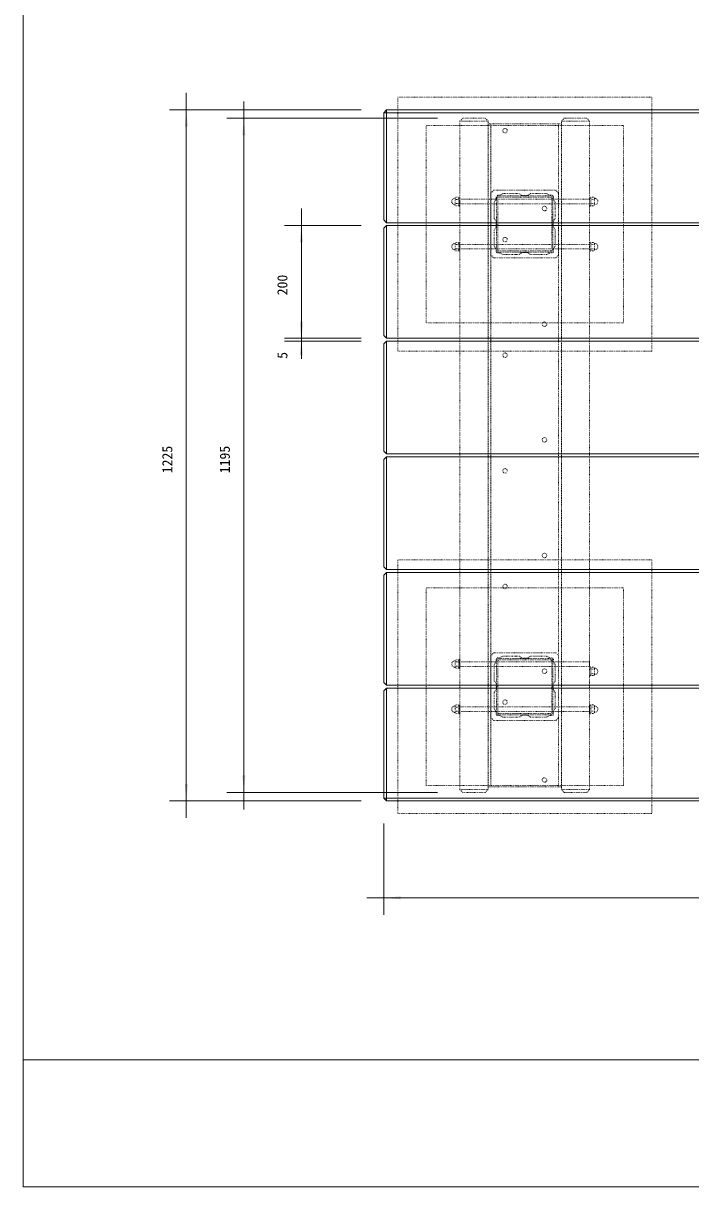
# Model space of a CAD drawing. Units: millimetres, scale not verified. Extents: x -2925 to 2925, y -2062 to 2062.
# Drawn here: x -2925 to -1742, y -2062 to 0 of the extents above; entities that cross this region are included whole.
import ezdxf
from ezdxf.enums import TextEntityAlignment as Align

# ---------------------------------------------------------------- set-up
doc = ezdxf.new("R2010")
doc.units = ezdxf.units.MM
doc.header["$LTSCALE"] = 10
doc.linetypes.add('USER5', pattern=[0.208282, 0.069427, -0.138855])
doc.layers.add('0-1_IMPORTED', color=30, linetype='Continuous', lineweight=18)
doc.styles.add('ＭＳ ゴシック', font='')
doc.styles.get('ＭＳ ゴシック').set_extended_font_data('MS Gothic')

msp = doc.modelspace()

# ---------------------------------------------------------------- linework, layer by layer
at = {"layer": '0-1_IMPORTED', "color": 1}
for p, q in [((-2636, -153.5), (-2636, -123.5)), ((-2534, -138.5), (-2534, -168.5)), ((-2326, -153.5), (-2666, -153.5)), ((-2636, -1378.5), (-2636, -153.5)), ((-2191, -168.5), (-2564, -168.5)), ((-2534, -168.5), (-2534, -1363.5)), ((-2432, -328.5), (-2432, -358.5)), ((-2326, -358.5), (-2462, -358.5)), ((-2432, -358.5), (-2432, -558.5)), ((-2432, -528.5), (-2432, -558.5)), ((-2326, -558.5), (-2462, -558.5)), ((-2326, -558.5), (-2462, -558.5)), ((-2326, -563.5), (-2462, -563.5)), ((-2432, -558.5), (-2432, -588.5)), ((-2432, -558.5), (-2432, -563.5)), ((-2432, -563.5), (-2432, -593.5)), ((-2432, -563.5), (-2432, -594.87)), ((-2326, -1378.5), (-2666, -1378.5)), ((-2636, -1408.5), (-2636, -1378.5)), ((-2191, -1363.5), (-2564, -1363.5)), ((-2534, -1363.5), (-2534, -1393.5)), ((-2286, -1418.5), (-2286, -1580.37)), ((-2316, -1550.37), (-2286, -1550.37)), ((-2286, -1550.37), (-786, -1550.37))]:
    msp.add_line(p, q, dxfattribs=at)
at = {"layer": '0-1_IMPORTED'}
for p, q in [((-2286, -158.5), (-786, -158.5)), ((-2281, -153.5), (-2281, -353.5)), ((-2281, -358.5), (-2281, -558.5)), ((-2281, -563.5), (-2281, -763.5)), ((-2281, -768.5), (-2281, -968.5)), ((-2281, -973.5), (-2281, -1173.5)), ((-2281, -1178.5), (-2281, -1378.5)), ((-2286, -1373.5), (-786, -1373.5)), ((-2925, -1837.5), (2925, -1837.5))]:
    msp.add_line(p, q, dxfattribs=at)
at = {"layer": '0-1_IMPORTED', "linetype": 'USER5'}
for p, q in [((-2151, -173.5), (-2101, -173.5)), ((-1921, -173.5), (-1971, -173.5)), ((-2159.5, -310.25), (-2158.49, -308.5)), ((-2158.49, -308.5), (-2154.01, -308.5)), ((-2153, -310.25), (-2154.01, -308.5)), ((-2036, -306), (-2081.4, -306)), ((-1990.6, -306), (-2036, -306)), ((-1919, -310.25), (-1917.99, -308.5)), ((-1913.51, -308.5), (-1917.99, -308.5)), ((-1912.5, -310.25), (-1913.51, -308.5)), ((-2159.75, -310.25), (-2159.5, -310.25)), ((-2159.75, -321.75), (-2159.5, -321.75)), ((-2159.5, -321.75), (-2159.5, -310.25)), ((-2159.5, -312.26), (-2153, -312.26)), ((-2159.5, -319.74), (-2153, -319.74)), ((-2159.5, -321.75), (-2158.49, -323.5)), ((-2158.49, -323.5), (-2154.01, -323.5)), ((-2153, -321.75), (-2154.01, -323.5)), ((-2153, -321.75), (-2153, -310.25)), ((-1919, -321.75), (-1919, -310.25)), ((-1912.5, -312.26), (-1919, -312.26)), ((-1912.5, -319.74), (-1919, -319.74)), ((-1919, -321.75), (-1917.99, -323.5)), ((-1913.51, -323.5), (-1917.99, -323.5)), ((-1912.5, -321.75), (-1913.51, -323.5)), ((-1912.25, -310.25), (-1912.5, -310.25)), ((-1912.5, -321.75), (-1912.5, -310.25)), ((-1912.25, -321.75), (-1912.5, -321.75)), ((-2159.75, -390.25), (-2159.5, -390.25)), ((-2159.5, -390.25), (-2158.49, -388.5)), ((-2159.5, -390.25), (-2159.5, -401.75)), ((-2158.49, -388.5), (-2154.01, -388.5)), ((-2153, -390.25), (-2154.01, -388.5)), ((-2153, -390.25), (-2153, -401.75)), ((-1919, -390.25), (-1917.99, -388.5)), ((-1919, -390.25), (-1919, -401.75)), ((-1913.51, -388.5), (-1917.99, -388.5)), ((-1912.5, -390.25), (-1913.51, -388.5)), ((-1912.25, -390.25), (-1912.5, -390.25)), ((-1912.5, -390.25), (-1912.5, -401.75)), ((-2159.75, -401.75), (-2159.5, -401.75)), ((-2159.5, -392.26), (-2153, -392.26)), ((-2159.5, -399.74), (-2153, -399.74)), ((-2159.5, -401.75), (-2158.49, -403.5)), ((-2158.49, -403.5), (-2154.01, -403.5)), ((-2153, -401.75), (-2154.01, -403.5)), ((-1912.5, -392.26), (-1919, -392.26)), ((-1912.5, -399.74), (-1919, -399.74)), ((-1919, -401.75), (-1917.99, -403.5)), ((-1913.51, -403.5), (-1917.99, -403.5)), ((-1912.5, -401.75), (-1913.51, -403.5)), ((-1912.25, -401.75), (-1912.5, -401.75)), ((-2159.75, -1130.25), (-2159.5, -1130.25)), ((-2159.5, -1130.25), (-2158.49, -1128.5)), ((-2159.5, -1141.75), (-2159.5, -1130.25)), ((-2159.5, -1132.26), (-2153, -1132.26)), ((-2158.49, -1128.5), (-2154.01, -1128.5)), ((-2153, -1130.25), (-2154.01, -1128.5)), ((-2153, -1141.75), (-2153, -1130.25)), ((-2159.75, -1141.75), (-2159.5, -1141.75)), ((-2159.5, -1139.74), (-2153, -1139.74)), ((-2159.5, -1141.75), (-2158.49, -1143.5)), ((-2158.49, -1143.5), (-2154.01, -1143.5)), ((-2153, -1141.75), (-2154.01, -1143.5)), ((-1919, -1143.25), (-1917.99, -1141.5)), ((-1919, -1154.75), (-1919, -1143.25)), ((-1912.5, -1145.26), (-1919, -1145.26)), ((-1912.5, -1152.74), (-1919, -1152.74)), ((-1919, -1154.75), (-1917.99, -1156.5)), ((-1913.51, -1141.5), (-1917.99, -1141.5)), ((-1912.5, -1143.25), (-1913.51, -1141.5)), ((-1912.5, -1154.75), (-1913.51, -1156.5)), ((-1912.25, -1143.25), (-1912.5, -1143.25)), ((-1912.5, -1154.75), (-1912.5, -1143.25)), ((-1912.25, -1154.75), (-1912.5, -1154.75)), ((-1913.51, -1156.5), (-1917.99, -1156.5)), ((-2159.75, -1210.25), (-2159.5, -1210.25)), ((-2159.5, -1210.25), (-2158.49, -1208.5)), ((-2159.5, -1210.25), (-2159.5, -1221.75)), ((-2159.5, -1212.26), (-2153, -1212.26)), ((-2158.49, -1208.5), (-2154.01, -1208.5)), ((-2153, -1210.25), (-2154.01, -1208.5)), ((-2153, -1210.25), (-2153, -1221.75)), ((-1919, -1210.25), (-1917.99, -1208.5)), ((-1919, -1210.25), (-1919, -1221.75)), ((-1912.5, -1212.26), (-1919, -1212.26)), ((-1913.51, -1208.5), (-1917.99, -1208.5)), ((-1912.5, -1210.25), (-1913.51, -1208.5)), ((-1912.25, -1210.25), (-1912.5, -1210.25)), ((-1912.5, -1210.25), (-1912.5, -1221.75)), ((-2159.75, -1221.75), (-2159.5, -1221.75)), ((-2159.5, -1219.74), (-2153, -1219.74)), ((-2159.5, -1221.75), (-2158.49, -1223.5)), ((-2158.49, -1223.5), (-2154.01, -1223.5)), ((-2153, -1221.75), (-2154.01, -1223.5)), ((-2036, -1226), (-2081.4, -1226)), ((-1990.6, -1226), (-2036, -1226)), ((-1912.5, -1219.74), (-1919, -1219.74)), ((-1919, -1221.75), (-1917.99, -1223.5)), ((-1913.51, -1223.5), (-1917.99, -1223.5)), ((-1912.5, -1221.75), (-1913.51, -1223.5)), ((-1912.25, -1221.75), (-1912.5, -1221.75)), ((-2151, -1358.5), (-2101, -1358.5)), ((-1921, -1358.5), (-1971, -1358.5))]:
    msp.add_line(p, q, dxfattribs=at)
at = {"layer": '0-1_IMPORTED'}
for points in [[(-2925, 2062.5), (2925, 2062.5), (2925, -2062.5), (-2925, -2062.5)], [(-2281, -153.5), (-791, -153.5), (-786, -158.5), (-786, -348.5), (-791, -353.5), (-2281, -353.5), (-2286, -348.5), (-2286, -158.5)], [(-2281, -358.5), (-791, -358.5), (-786, -363.5), (-786, -553.5), (-791, -558.5), (-2281, -558.5), (-2286, -553.5), (-2286, -363.5)], [(-2281, -563.5), (-791, -563.5), (-786, -568.5), (-786, -758.5), (-791, -763.5), (-2281, -763.5), (-2286, -758.5), (-2286, -568.5)], [(-2281, -768.5), (-791, -768.5), (-786, -773.5), (-786, -963.5), (-791, -968.5), (-2281, -968.5), (-2286, -963.5), (-2286, -773.5)], [(-2281, -973.5), (-791, -973.5), (-786, -978.5), (-786, -1168.5), (-791, -1173.5), (-2281, -1173.5), (-2286, -1168.5), (-2286, -978.5)], [(-2281, -1178.5), (-791, -1178.5), (-786, -1183.5), (-786, -1373.5), (-791, -1378.5), (-2281, -1378.5), (-2286, -1373.5), (-2286, -1183.5)]]:
    msp.add_lwpolyline(points, close=True, dxfattribs=at)
at = {"layer": '0-1_IMPORTED', "linetype": 'USER5'}
for points in [[(-2261, -131), (-1811, -131), (-1811, -581), (-2261, -581)], [(-2211, -181), (-1861, -181), (-1861, -531), (-2211, -531)], [(-2146, -168.5), (-2106, -168.5), (-2101, -173.5), (-2101, -1358.5), (-2106, -1363.5), (-2146, -1363.5), (-2151, -1358.5), (-2151, -173.5)], [(-2101, -178.5), (-2096, -178.5), (-2096, -1353.5), (-2101, -1353.5)], [(-2096, -178.5), (-1976, -178.5), (-1976, -1353.5), (-2096, -1353.5)], [(-1971, -178.5), (-1976, -178.5), (-1976, -1353.5), (-1971, -1353.5)], [(-1926, -168.5), (-1966, -168.5), (-1971, -173.5), (-1971, -1358.5), (-1966, -1363.5), (-1926, -1363.5), (-1921, -1358.5), (-1921, -173.5)], [(-2151, -324), (-2153, -324), (-2153, -308), (-2151, -308)], [(-1981, -296), (-1976, -301), (-1976, -411), (-1981, -416), (-2091, -416), (-2096, -411), (-2096, -301), (-2091, -296)], [(-1921, -324), (-1919, -324), (-1919, -308), (-1921, -308)], [(-1921, -320), (-2151, -320), (-2151, -312), (-1921, -312)], [(-2151, -388), (-2153, -388), (-2153, -404), (-2151, -404)], [(-1921, -388), (-1919, -388), (-1919, -404), (-1921, -404)], [(-1921, -392), (-2151, -392), (-2151, -400), (-1921, -400)], [(-2261, -951), (-1811, -951), (-1811, -1401), (-2261, -1401)], [(-2211, -1001), (-1861, -1001), (-1861, -1351), (-2211, -1351)], [(-2151, -1144), (-2153, -1144), (-2153, -1128), (-2151, -1128)], [(-1921, -1140), (-2151, -1140), (-2151, -1132), (-1921, -1132)], [(-1981, -1236), (-1976, -1231), (-1976, -1121), (-1981, -1116), (-2091, -1116), (-2096, -1121), (-2096, -1231), (-2091, -1236)], [(-1921, -1157), (-1919, -1157), (-1919, -1141), (-1921, -1141)], [(-2151, -1208), (-2153, -1208), (-2153, -1224), (-2151, -1224)], [(-1921, -1212), (-2151, -1212), (-2151, -1220), (-1921, -1220)], [(-1921, -1208), (-1919, -1208), (-1919, -1224), (-1921, -1224)]]:
    msp.add_lwpolyline(points, close=True, dxfattribs=at)
for points in [[(-2087, -308), (-2087, -312), (-2090, -317), (-2090, -335), (-2090, -341), (-2090, -346), (-2086.5, -351), (-2086.5, -361), (-2090, -366), (-2090, -371), (-2090, -377), (-2090, -395), (-2087, -400), (-2087, -404)], [(-1988, -305), (-1992, -305), (-1997, -302), (-2015, -302), (-2021, -302), (-2026, -302), (-2031, -305.5), (-2041, -305.5), (-2046, -302), (-2051, -302), (-2057, -302), (-2075, -302), (-2080, -305), (-2084, -305)], [(-2081.4, -308.3), (-2036, -308.3), (-1990.6, -308.3)], [(-1982, -366), (-1985.5, -361), (-1985.5, -351), (-1982, -346), (-1982, -341), (-1982, -335), (-1982, -317), (-1985, -312), (-1985, -308)], [(-2086, -310.6), (-2086, -356), (-2086, -401.4)], [(-2083.7, -401.4), (-2083.7, -356), (-2083.7, -310.6)], [(-1988.3, -310.6), (-1988.3, -356), (-1988.3, -401.4)], [(-1986, -401.4), (-1986, -356), (-1986, -310.6)], [(-1985, -404), (-1985, -400), (-1982, -395), (-1982, -377), (-1982, -371), (-1982, -366)], [(-2084, -407), (-2080, -407), (-2075, -410), (-2057, -410), (-2051, -410), (-2046, -410), (-2041, -406.5), (-2031, -406.5), (-2026, -410), (-2021, -410), (-2015, -410), (-1997, -410), (-1992, -407), (-1988, -407)], [(-1990.6, -403.7), (-2036, -403.7), (-2081.4, -403.7)], [(-2081.4, -406), (-2036, -406), (-1990.6, -406)], [(-2087, -1224), (-2087, -1220), (-2090, -1215), (-2090, -1197), (-2090, -1191), (-2090, -1186), (-2086.5, -1181), (-2086.5, -1171), (-2090, -1166), (-2090, -1161), (-2090, -1155), (-2090, -1137), (-2087, -1132), (-2087, -1128)], [(-2086, -1221.4), (-2086, -1176), (-2086, -1130.6)], [(-2084, -1125), (-2080, -1125), (-2075, -1122), (-2057, -1122), (-2051, -1122), (-2046, -1122), (-2041, -1125.5), (-2031, -1125.5), (-2026, -1122), (-2021, -1122), (-2015, -1122), (-1997, -1122), (-1992, -1125), (-1988, -1125)], [(-2083.7, -1130.6), (-2083.7, -1176), (-2083.7, -1221.4)], [(-2081.4, -1126), (-2036, -1126), (-1990.6, -1126)], [(-1990.6, -1128.3), (-2036, -1128.3), (-2081.4, -1128.3)], [(-1988.3, -1221.4), (-1988.3, -1176), (-1988.3, -1130.6)], [(-1986, -1130.6), (-1986, -1176), (-1986, -1221.4)], [(-1985, -1128), (-1985, -1132), (-1982, -1137), (-1982, -1155), (-1982, -1161), (-1982, -1166)], [(-1982, -1166), (-1985.5, -1171), (-1985.5, -1181), (-1982, -1186), (-1982, -1191), (-1982, -1197), (-1982, -1215), (-1985, -1220), (-1985, -1224)], [(-1988, -1227), (-1992, -1227), (-1997, -1230), (-2015, -1230), (-2021, -1230), (-2026, -1230), (-2031, -1226.5), (-2041, -1226.5), (-2046, -1230), (-2051, -1230), (-2057, -1230), (-2075, -1230), (-2080, -1227), (-2084, -1227)], [(-2081.4, -1223.7), (-2036, -1223.7), (-1990.6, -1223.7)]]:
    msp.add_lwpolyline(points, dxfattribs=at)
for centre in [(-2071, -190.5), (-2001, -328.5), (-2071, -383.5), (-2001, -533.5), (-2071, -588.5), (-2001, -738.5), (-2071, -793.5), (-2001, -943.5), (-2071, -998.5), (-2001, -1148.5), (-2071, -1203.5), (-2001, -1341.5)]:
    msp.add_circle(centre, 4, dxfattribs=at)
for centre, radius, start, end in [((-2084, -308), 3, 90, 180), ((-2081.4, -310.6), 4.6, 90, 180), ((-2081.4, -310.6), 2.3, 90, 180), ((-1990.6, -310.6), 4.6, 0, 90), ((-1990.6, -310.6), 2.3, 0, 90), ((-1988, -308), 3, 0, 90), ((-2159.75, -316), 5.75, 90, 270), ((-1912.25, -316), 5.75, 270, 90), ((-2159.75, -396), 5.75, 90, 270), ((-1912.25, -396), 5.75, 270, 90), ((-2084, -404), 3, 180, 270), ((-2081.4, -401.4), 4.6, 180, 270), ((-2081.4, -401.4), 2.3, 180, 270), ((-1990.6, -401.4), 4.6, 270, 360), ((-1990.6, -401.4), 2.3, 270, 360), ((-1988, -404), 3, 270, 360), ((-2159.75, -1136), 5.75, 90, 270), ((-2084, -1128), 3, 90, 180), ((-2081.4, -1130.6), 4.6, 90, 180), ((-2081.4, -1130.6), 2.3, 90, 180), ((-1990.6, -1130.6), 4.6, 0, 90), ((-1990.6, -1130.6), 2.3, 360, 90), ((-1988, -1128), 3, 0, 90), ((-1912.25, -1149), 5.75, 270, 90), ((-2159.75, -1216), 5.75, 90, 270), ((-1912.25, -1216), 5.75, 270, 90), ((-2084, -1224), 3, 180, 270), ((-2081.4, -1221.4), 4.6, 180, 270), ((-2081.4, -1221.4), 2.3, 180, 270), ((-1990.6, -1221.4), 4.6, 270, 360), ((-1990.6, -1221.4), 2.3, 270, 360), ((-1988, -1224), 3, 270, 0)]:
    msp.add_arc(centre, radius, start, end, dxfattribs=at)
at = {"layer": '0-1_IMPORTED', "color": 1}
for points in [[(-2636, -153.5), (-2633.38, -183.5), (-2638.62, -183.5)], [(-2534, -168.5), (-2531.38, -198.5), (-2536.62, -198.5)], [(-2432, -358.5), (-2429.38, -388.5), (-2434.62, -388.5)], [(-2432, -558.5), (-2434.62, -528.5), (-2429.38, -528.5)], [(-2432, -563.5), (-2434.62, -533.5), (-2429.38, -533.5)], [(-2432, -558.5), (-2429.38, -588.5), (-2434.62, -588.5)], [(-2534, -1363.5), (-2536.62, -1333.5), (-2531.38, -1333.5)], [(-2636, -1378.5), (-2638.62, -1348.5), (-2633.38, -1348.5)], [(-2286, -1550.37), (-2256, -1547.75), (-2256, -1553)]]:
    msp.add_solid(points, dxfattribs=at)

# ---------------------------------------------------------------- texts
at = {"layer": '0-1_IMPORTED', "color": 7, "style": 'ＭＳ ゴシック'}
for s, p in [('200', (-2451.45, -482.31)), ('5', (-2451.45, -594.87)), ('1225', (-2655.45, -797.75)), ('1195', (-2553.45, -797.75))]:
    msp.add_text(s, height=17.91, rotation=90, dxfattribs=at).set_placement(p, align=Align.BOTTOM_LEFT)

doc.saveas('drawing.dxf')
